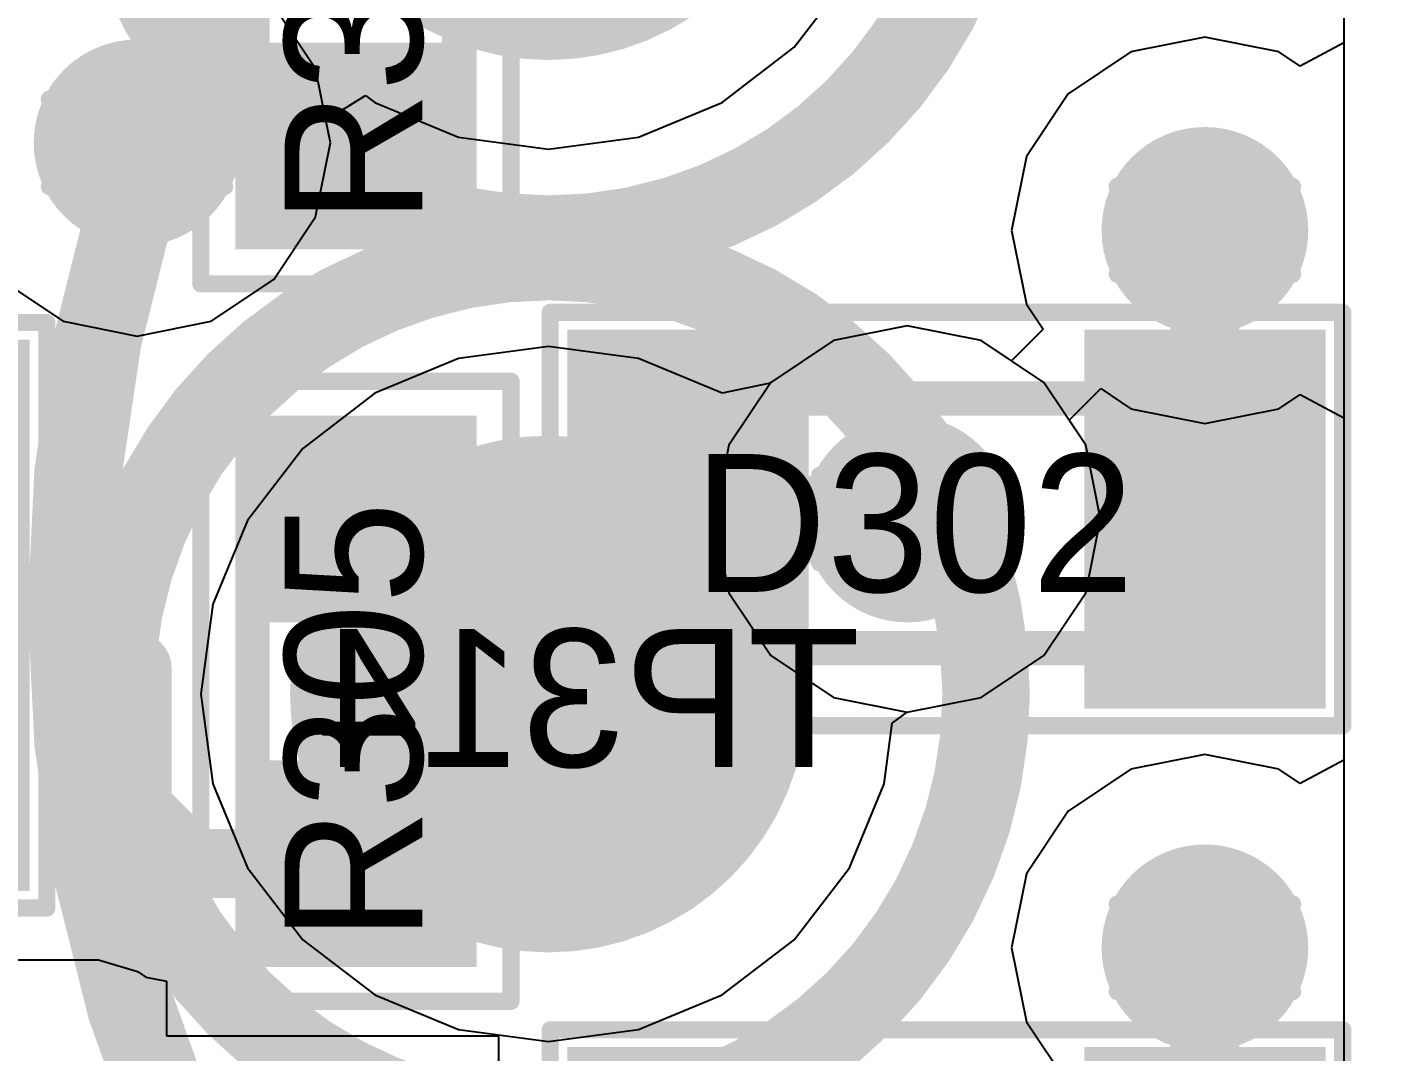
# Model space of a CAD drawing. Header units: millimetres. Extents: x 5 to 399, y 5 to 287.
# Drawn here: x 240.483 to 244.412, y 127.773 to 130.748 of the extents above; entities that cross this region are included whole.
import ezdxf

# ---------------------------------------------------------------- set-up
doc = ezdxf.new("R2010")
doc.units = ezdxf.units.MM
for name, color, linetype in [('BottomLayer', 5, 'Continuous'), ('BottomOverlay', 54, 'Continuous'), ('BottomPaste', 16, 'Continuous'), ('BottomSolder', 6, 'Continuous'), ('DrillDrawing', 1, 'Continuous'), ('DrillGuide', 244, 'Continuous'), ('Mechanical13', 56, 'Continuous'), ('Mechanical7', 56, 'Continuous'), ('MidLayer1', 16, 'Continuous'), ('MidLayer2', 76, 'Continuous'), ('MultiLayer', 9, 'Continuous'), ('TopLayer', 1, 'Continuous'), ('TopOverlay', 2, 'Continuous'), ('TopPaste', 8, 'Continuous'), ('TopSolder', 216, 'Continuous'), ('ViaHoleLayer', 16, 'Continuous')]:
    doc.layers.add(name, color=color, linetype=linetype)

# ---------------------------------------------------------------- blocks, each defined once
blk = doc.blocks.new('0805_C_90')
at = {"layer": 'Mechanical13', "const_width": 0.1}
for points in [[(-1.075, 0.7), (-1.075, -0.7)], [(1.075, 0.7), (-1.075, 0.7)], [(1.075, 0.7), (1.075, -0.7)], [(1.075, -0.7), (-1.075, -0.7)]]:
    blk.add_lwpolyline(points, dxfattribs=at)
at = {"layer": 'Mechanical13', "const_width": 0.05}
for points in [[(-1.1, 0.7, 1), (-1.05, 0.7, 1)], [(-1.1, 0.7, 1), (-1.05, 0.7, 1)], [(1.05, 0.7, 1), (1.1, 0.7, 1)], [(1.05, 0.7, 1), (1.1, 0.7, 1)], [(-1.1, -0.7, 1), (-1.05, -0.7, 1)], [(-1.1, -0.7, 1), (-1.05, -0.7, 1)], [(1.05, -0.7, 1), (1.1, -0.7, 1)], [(1.05, -0.7, 1), (1.1, -0.7, 1)]]:
    blk.add_lwpolyline(points, format="xyb", close=True, dxfattribs=at)
at = {"layer": 'TopLayer'}
for points in [[(-0.55, -0.75), (-0.55, 0.75), (-1.35, -0.75), (-1.35, 0.75)], [(0.55, 0.75), (0.55, -0.75), (1.35, 0.75), (1.35, -0.75)]]:
    blk.add_solid(points, dxfattribs=at)
at = {"layer": 'TopOverlay', "const_width": 0.05}
for points in [[(-1.45, 0.85), (-1.45, -0.85)], [(1.45, 0.85), (-1.45, 0.85)], [(1.45, 0.85), (1.45, -0.85)], [(1.45, -0.85), (-1.45, -0.85)]]:
    blk.add_lwpolyline(points, dxfattribs=at)
at = {"layer": 'TopOverlay', "const_width": 0.025}
for points in [[(-1.4625, 0.85, 1), (-1.4375, 0.85, 1)], [(-1.4625, 0.85, 1), (-1.4375, 0.85, 1)], [(1.4375, 0.85, 1), (1.4625, 0.85, 1)], [(1.4375, 0.85, 1), (1.4625, 0.85, 1)], [(-1.4625, -0.85, 1), (-1.4375, -0.85, 1)], [(-1.4625, -0.85, 1), (-1.4375, -0.85, 1)], [(1.4375, -0.85, 1), (1.4625, -0.85, 1)], [(1.4375, -0.85, 1), (1.4625, -0.85, 1)]]:
    blk.add_lwpolyline(points, format="xyb", close=True, dxfattribs=at)
at = {"layer": 'TopPaste'}
for points in [[(-0.55, -0.75), (-0.55, 0.75), (-1.35, -0.75), (-1.35, 0.75)], [(0.55, 0.75), (0.55, -0.75), (1.35, 0.75), (1.35, -0.75)]]:
    blk.add_solid(points, dxfattribs=at)
at = {"layer": 'TopSolder'}
for points in [[(-0.5, -0.8), (-0.5, 0.8), (-1.4, -0.8), (-1.4, 0.8)], [(0.5, 0.8), (0.5, -0.8), (1.4, 0.8), (1.4, -0.8)]]:
    blk.add_solid(points, dxfattribs=at)
blk = doc.blocks.new('TP1_5MM_B_150')
at = {"layer": 'BottomLayer', "const_width": 0.75}
blk.add_lwpolyline([(-0.375, 0, 1), (0.375, 0, 1)], format="xyb", close=True, dxfattribs=at)
at = {"layer": 'BottomOverlay'}
for points, const_width in [([(1.27, 0, 1), (-1.27, 0, 1)], 0.254), ([(-1.3335, 0, 1), (-1.2065, 0, 1)], 0.127), ([(1.2065, 0, 1), (1.3335, 0, 1)], 0.127)]:
    blk.add_lwpolyline(points, format="xyb", close=True, dxfattribs=dict(at, const_width=const_width))
at = {"layer": 'BottomPaste', "const_width": 0.75}
blk.add_lwpolyline([(-0.375, 0, 1), (0.375, 0, 1)], format="xyb", close=True, dxfattribs=at)
at = {"layer": 'BottomSolder', "const_width": 0.75}
blk.add_lwpolyline([(-0.375, 0, 1), (0.375, 0, 1)], format="xyb", close=True, dxfattribs=at)
blk = doc.blocks.new('TP1_5MM_B_151')
at = {"layer": 'BottomLayer', "const_width": 0.75}
blk.add_lwpolyline([(-0.375, 0, 1), (0.375, 0, 1)], format="xyb", close=True, dxfattribs=at)
at = {"layer": 'BottomOverlay'}
for points, const_width in [([(1.27, 0, 1), (-1.27, 0, 1)], 0.254), ([(-1.3335, 0, 1), (-1.2065, 0, 1)], 0.127), ([(1.2065, 0, 1), (1.3335, 0, 1)], 0.127)]:
    blk.add_lwpolyline(points, format="xyb", close=True, dxfattribs=dict(at, const_width=const_width))
at = {"layer": 'BottomPaste', "const_width": 0.75}
blk.add_lwpolyline([(-0.375, 0, 1), (0.375, 0, 1)], format="xyb", close=True, dxfattribs=at)
at = {"layer": 'BottomSolder', "const_width": 0.75}
blk.add_lwpolyline([(-0.375, 0, 1), (0.375, 0, 1)], format="xyb", close=True, dxfattribs=at)
blk = doc.blocks.new('0402_R_194')
at = {"layer": 'Mechanical13', "const_width": 0.1}
for points in [[(0.55, 0.3), (-0.55, 0.3)], [(-0.55, -0.3), (-0.55, 0.3)], [(0.55, -0.3), (0.55, 0.3)], [(0.55, -0.3), (-0.55, -0.3)]]:
    blk.add_lwpolyline(points, dxfattribs=at)
at = {"layer": 'Mechanical13', "const_width": 0.05}
for points in [[(-0.575, 0.3, 1), (-0.525, 0.3, 1)], [(-0.575, 0.3, 1), (-0.525, 0.3, 1)], [(0.525, 0.3, 1), (0.575, 0.3, 1)], [(0.525, 0.3, 1), (0.575, 0.3, 1)], [(-0.575, -0.3, 1), (-0.525, -0.3, 1)], [(-0.575, -0.3, 1), (-0.525, -0.3, 1)], [(0.525, -0.3, 1), (0.575, -0.3, 1)], [(0.525, -0.3, 1), (0.575, -0.3, 1)]]:
    blk.add_lwpolyline(points, format="xyb", close=True, dxfattribs=at)
at = {"layer": 'TopLayer'}
for points in [[(-0.25, -0.3), (-0.25, 0.3), (-0.75, -0.3), (-0.75, 0.3)], [(0.75, -0.3), (0.75, 0.3), (0.25, -0.3), (0.25, 0.3)]]:
    blk.add_solid(points, dxfattribs=at)
at = {"layer": 'TopOverlay', "const_width": 0.05}
for points in [[(0.9, 0.45), (-0.9, 0.45)], [(-0.9, -0.45), (-0.9, 0.45)], [(0.9, -0.45), (0.9, 0.45)], [(0.9, -0.45), (-0.9, -0.45)]]:
    blk.add_lwpolyline(points, dxfattribs=at)
at = {"layer": 'TopOverlay', "const_width": 0.025}
for points in [[(-0.9125, 0.45, 1), (-0.8875, 0.45, 1)], [(-0.9125, 0.45, 1), (-0.8875, 0.45, 1)], [(0.8875, 0.45, 1), (0.9125, 0.45, 1)], [(0.8875, 0.45, 1), (0.9125, 0.45, 1)], [(-0.9125, -0.45, 1), (-0.8875, -0.45, 1)], [(-0.9125, -0.45, 1), (-0.8875, -0.45, 1)], [(0.8875, -0.45, 1), (0.9125, -0.45, 1)], [(0.8875, -0.45, 1), (0.9125, -0.45, 1)]]:
    blk.add_lwpolyline(points, format="xyb", close=True, dxfattribs=at)
at = {"layer": 'TopPaste'}
for points in [[(-0.25, -0.3), (-0.25, 0.3), (-0.75, -0.3), (-0.75, 0.3)], [(0.75, -0.3), (0.75, 0.3), (0.25, -0.3), (0.25, 0.3)]]:
    blk.add_solid(points, dxfattribs=at)
at = {"layer": 'TopSolder'}
for points in [[(-0.2, -0.35), (-0.2, 0.35), (-0.8, -0.35), (-0.8, 0.35)], [(0.8, -0.35), (0.8, 0.35), (0.2, -0.35), (0.2, 0.35)]]:
    blk.add_solid(points, dxfattribs=at)
blk = doc.blocks.new('0402_R_195')
at = {"layer": 'Mechanical13', "const_width": 0.1}
for points in [[(-0.55, -0.3), (-0.55, 0.3)], [(0.55, 0.3), (-0.55, 0.3)], [(0.55, -0.3), (0.55, 0.3)], [(0.55, -0.3), (-0.55, -0.3)]]:
    blk.add_lwpolyline(points, dxfattribs=at)
at = {"layer": 'Mechanical13', "const_width": 0.05}
for points in [[(-0.575, 0.3, 1), (-0.525, 0.3, 1)], [(-0.575, 0.3, 1), (-0.525, 0.3, 1)], [(0.525, 0.3, 1), (0.575, 0.3, 1)], [(0.525, 0.3, 1), (0.575, 0.3, 1)], [(-0.575, -0.3, 1), (-0.525, -0.3, 1)], [(-0.575, -0.3, 1), (-0.525, -0.3, 1)], [(0.525, -0.3, 1), (0.575, -0.3, 1)], [(0.525, -0.3, 1), (0.575, -0.3, 1)]]:
    blk.add_lwpolyline(points, format="xyb", close=True, dxfattribs=at)
at = {"layer": 'TopLayer'}
for points in [[(-0.25, -0.3), (-0.25, 0.3), (-0.75, -0.3), (-0.75, 0.3)], [(0.75, -0.3), (0.75, 0.3), (0.25, -0.3), (0.25, 0.3)]]:
    blk.add_solid(points, dxfattribs=at)
at = {"layer": 'TopOverlay', "const_width": 0.05}
for points in [[(-0.9, -0.45), (-0.9, 0.45)], [(0.9, 0.45), (-0.9, 0.45)], [(0.9, -0.45), (0.9, 0.45)], [(0.9, -0.45), (-0.9, -0.45)]]:
    blk.add_lwpolyline(points, dxfattribs=at)
at = {"layer": 'TopOverlay', "const_width": 0.025}
for points in [[(-0.9125, 0.45, 1), (-0.8875, 0.45, 1)], [(-0.9125, 0.45, 1), (-0.8875, 0.45, 1)], [(0.8875, 0.45, 1), (0.9125, 0.45, 1)], [(0.8875, 0.45, 1), (0.9125, 0.45, 1)], [(-0.9125, -0.45, 1), (-0.8875, -0.45, 1)], [(-0.9125, -0.45, 1), (-0.8875, -0.45, 1)], [(0.8875, -0.45, 1), (0.9125, -0.45, 1)], [(0.8875, -0.45, 1), (0.9125, -0.45, 1)]]:
    blk.add_lwpolyline(points, format="xyb", close=True, dxfattribs=at)
at = {"layer": 'TopPaste'}
for points in [[(-0.25, -0.3), (-0.25, 0.3), (-0.75, -0.3), (-0.75, 0.3)], [(0.75, -0.3), (0.75, 0.3), (0.25, -0.3), (0.25, 0.3)]]:
    blk.add_solid(points, dxfattribs=at)
at = {"layer": 'TopSolder'}
for points in [[(-0.2, -0.35), (-0.2, 0.35), (-0.8, -0.35), (-0.8, 0.35)], [(0.8, -0.35), (0.8, 0.35), (0.2, -0.35), (0.2, 0.35)]]:
    blk.add_solid(points, dxfattribs=at)
blk = doc.blocks.new('0603_LED_281')
at = {"layer": 'Mechanical13', "const_width": 0.1}
for points in [[(-0.8125, 0.35), (0.8375, 0.35)], [(-0.8125, -0.375), (-0.8125, 0.35)], [(0.8375, -0.375), (0.8375, 0.35)], [(-0.8125, -0.375), (0.8375, -0.375)]]:
    blk.add_lwpolyline(points, dxfattribs=at)
at = {"layer": 'Mechanical13', "const_width": 0.05}
for points in [[(-0.8375, 0.35, 1), (-0.7875, 0.35, 1)], [(-0.8375, 0.35, 1), (-0.7875, 0.35, 1)], [(0.8125, 0.35, 1), (0.8625, 0.35, 1)], [(0.8125, 0.35, 1), (0.8625, 0.35, 1)], [(-0.8375, -0.375, 1), (-0.7875, -0.375, 1)], [(-0.8375, -0.375, 1), (-0.7875, -0.375, 1)], [(0.8125, -0.375, 1), (0.8625, -0.375, 1)], [(0.8125, -0.375, 1), (0.8625, -0.375, 1)]]:
    blk.add_lwpolyline(points, format="xyb", close=True, dxfattribs=at)
at = {"layer": 'TopLayer'}
for points in [[(-0.45, -0.5), (-0.45, 0.5), (-1.05, -0.5), (-1.05, 0.5)], [(1.05, -0.5), (1.05, 0.5), (0.45, -0.5), (0.45, 0.5)]]:
    blk.add_solid(points, dxfattribs=at)
at = {"layer": 'TopOverlay', "const_width": 0.05}
for points in [[(-1.15, -0.6), (-1.15, 0.6)], [(-1.15, 0.6), (1.15, 0.6)], [(1.15, -0.6), (1.15, 0.6)], [(-1.15, -0.6), (1.15, -0.6)]]:
    blk.add_lwpolyline(points, dxfattribs=at)
at = {"layer": 'TopOverlay', "const_width": 0.025}
for points in [[(-1.1625, 0.6, 1), (-1.1375, 0.6, 1)], [(-1.1625, 0.6, 1), (-1.1375, 0.6, 1)], [(1.1375, 0.6, 1), (1.1625, 0.6, 1)], [(1.1375, 0.6, 1), (1.1625, 0.6, 1)], [(-1.1625, -0.6, 1), (-1.1375, -0.6, 1)], [(-1.1625, -0.6, 1), (-1.1375, -0.6, 1)], [(1.1375, -0.6, 1), (1.1625, -0.6, 1)], [(1.1375, -0.6, 1), (1.1625, -0.6, 1)]]:
    blk.add_lwpolyline(points, format="xyb", close=True, dxfattribs=at)
at = {"layer": 'TopPaste'}
for points in [[(-0.45, -0.5), (-0.45, 0.5), (-1.05, -0.5), (-1.05, 0.5)], [(1.05, -0.5), (1.05, 0.5), (0.45, -0.5), (0.45, 0.5)]]:
    blk.add_solid(points, dxfattribs=at)
at = {"layer": 'TopSolder'}
for points in [[(-0.4, -0.55), (-0.4, 0.55), (-1.1, -0.55), (-1.1, 0.55)], [(1.1, -0.55), (1.1, 0.55), (0.4, -0.55), (0.4, 0.55)]]:
    blk.add_solid(points, dxfattribs=at)
blk = doc.blocks.new('0603_LED_282')
at = {"layer": 'Mechanical13', "const_width": 0.1}
for points in [[(-0.8125, -0.375), (-0.8125, 0.35)], [(-0.8125, 0.35), (0.8375, 0.35)], [(0.8375, -0.375), (0.8375, 0.35)], [(-0.8125, -0.375), (0.8375, -0.375)]]:
    blk.add_lwpolyline(points, dxfattribs=at)
at = {"layer": 'Mechanical13', "const_width": 0.05}
for points in [[(-0.8375, 0.35, 1), (-0.7875, 0.35, 1)], [(-0.8375, 0.35, 1), (-0.7875, 0.35, 1)], [(0.8125, 0.35, 1), (0.8625, 0.35, 1)], [(0.8125, 0.35, 1), (0.8625, 0.35, 1)], [(-0.8375, -0.375, 1), (-0.7875, -0.375, 1)], [(-0.8375, -0.375, 1), (-0.7875, -0.375, 1)], [(0.8125, -0.375, 1), (0.8625, -0.375, 1)], [(0.8125, -0.375, 1), (0.8625, -0.375, 1)]]:
    blk.add_lwpolyline(points, format="xyb", close=True, dxfattribs=at)
at = {"layer": 'TopLayer'}
for points in [[(-0.45, -0.5), (-0.45, 0.5), (-1.05, -0.5), (-1.05, 0.5)], [(1.05, -0.5), (1.05, 0.5), (0.45, -0.5), (0.45, 0.5)]]:
    blk.add_solid(points, dxfattribs=at)
at = {"layer": 'TopOverlay', "const_width": 0.05}
for points in [[(-1.15, 0.6), (1.15, 0.6)], [(-1.15, -0.6), (-1.15, 0.6)], [(1.15, -0.6), (1.15, 0.6)], [(-1.15, -0.6), (1.15, -0.6)]]:
    blk.add_lwpolyline(points, dxfattribs=at)
at = {"layer": 'TopOverlay', "const_width": 0.025}
for points in [[(-1.1625, 0.6, 1), (-1.1375, 0.6, 1)], [(-1.1625, 0.6, 1), (-1.1375, 0.6, 1)], [(1.1375, 0.6, 1), (1.1625, 0.6, 1)], [(1.1375, 0.6, 1), (1.1625, 0.6, 1)], [(-1.1625, -0.6, 1), (-1.1375, -0.6, 1)], [(-1.1625, -0.6, 1), (-1.1375, -0.6, 1)], [(1.1375, -0.6, 1), (1.1625, -0.6, 1)], [(1.1375, -0.6, 1), (1.1625, -0.6, 1)]]:
    blk.add_lwpolyline(points, format="xyb", close=True, dxfattribs=at)
at = {"layer": 'TopPaste'}
for points in [[(-0.45, -0.5), (-0.45, 0.5), (-1.05, -0.5), (-1.05, 0.5)], [(1.05, -0.5), (1.05, 0.5), (0.45, -0.5), (0.45, 0.5)]]:
    blk.add_solid(points, dxfattribs=at)
at = {"layer": 'TopSolder'}
for points in [[(-0.4, -0.55), (-0.4, 0.55), (-1.1, -0.55), (-1.1, 0.55)], [(1.1, -0.55), (1.1, 0.55), (0.4, -0.55), (0.4, 0.55)]]:
    blk.add_solid(points, dxfattribs=at)

msp = doc.modelspace()

# ---------------------------------------------------------------- linework, layer by layer
at = {"layer": 'BottomLayer'}
for p, q in [((244.3046, 134.6764), (244.3046, 122.9466)), ((242.7094, 130.6892), (242.8577, 130.8825)), ((242.5005, 130.5289), (242.7094, 130.6892)), ((241.3501, 130.4776), (241.4653, 130.5493)), ((241.4653, 130.5493), (241.4919, 130.5289)), ((241.4919, 130.5289), (241.7351, 130.4281)), ((242.2572, 130.4281), (242.5005, 130.5289)), ((241.3632, 130.4118), (241.3501, 130.4776)), ((241.3205, 130.1972), (241.3632, 130.4118)), ((241.7351, 130.4281), (241.9962, 130.3938)), ((241.9962, 130.3938), (242.2572, 130.4281)), ((241.1989, 130.0153), (241.3205, 130.1972)), ((240.4059, 130.0153), (240.5878, 129.8937)), ((241.017, 129.8937), (241.1989, 130.0153)), ((240.5878, 129.8937), (240.8024, 129.851)), ((240.8024, 129.851), (241.017, 129.8937)), ((243.0376, 129.8804), (242.823, 129.8377)), ((243.2522, 129.8377), (243.0376, 129.8804)), ((241.9962, 129.8202), (241.7351, 129.7859)), ((242.2572, 129.7859), (241.9962, 129.8202)), ((242.823, 129.8377), (242.6411, 129.7161)), ((243.4341, 129.7161), (243.2522, 129.8377)), ((241.7351, 129.7859), (241.4919, 129.6851)), ((242.5005, 129.6851), (242.2572, 129.7859)), ((242.6397, 129.7141), (242.5005, 129.6851)), ((242.6411, 129.7161), (242.6397, 129.7141)), ((243.5557, 129.5342), (243.4341, 129.7161)), ((241.4919, 129.6851), (241.283, 129.5248)), ((243.5984, 129.3196), (243.5557, 129.5342)), ((241.283, 129.5248), (241.1227, 129.3159)), ((241.1227, 129.3159), (241.0219, 129.0726)), ((243.5557, 129.105), (243.5984, 129.3196)), ((243.4341, 128.9231), (243.5557, 129.105)), ((241.0219, 129.0726), (240.9876, 128.8116)), ((243.2522, 128.8015), (243.4341, 128.9231)), ((240.9876, 128.8116), (241.0219, 128.5505)), ((243.0376, 128.7588), (243.2522, 128.8015)), ((242.9937, 128.7274), (243.0376, 128.7588)), ((242.9705, 128.5505), (242.9937, 128.7274)), ((241.0219, 128.5505), (241.1227, 128.3073)), ((242.8697, 128.3073), (242.9705, 128.5505)), ((241.1227, 128.3073), (241.283, 128.0984)), ((242.7094, 128.0984), (242.8697, 128.3073)), ((241.283, 128.0984), (241.4919, 127.9381)), ((242.5005, 127.9381), (242.7094, 128.0984)), ((241.4919, 127.9381), (241.7351, 127.8373)), ((242.2572, 127.8373), (242.5005, 127.9381)), ((241.7351, 127.8373), (241.9962, 127.803)), ((241.9962, 127.803), (242.2572, 127.8373))]:
    msp.add_line(p, q, dxfattribs=at)
for points, const_width in [([(240.6524, 130.4118, 1), (240.9524, 130.4118, 1)], 0.3), ([(243.7512, 130.1578, 1), (244.0512, 130.1578, 1)], 0.3), ([(242.8876, 129.3196, 1), (243.1876, 129.3196, 1)], 0.3), ([(242.6449, 129.3196, 1), (242.7699, 129.3196, 1)], 0.125), ([(242.6449, 129.3196, 1), (242.7699, 129.3196, 1)], 0.125), ([(242.9751, 129.3196, 1), (243.1001, 129.3196, 1)], 0.125), ([(241.9337, 128.8116, 1), (242.0587, 128.8116, 1)], 0.125), ([(242.1369, 128.8116, 1), (242.2619, 128.8116, 1)], 0.125), ([(242.1369, 128.8116, 1), (242.2619, 128.8116, 1)], 0.125), ([(243.7512, 128.075, 1), (244.0512, 128.075, 1)], 0.3)]:
    msp.add_lwpolyline(points, format="xyb", close=True, dxfattribs=dict(at, const_width=const_width))
at = {"layer": 'BottomLayer', "const_width": 0.25}
for points in [[(242.1994, 128.8116), (242.7074, 129.3196)], [(242.7074, 129.3196), (243.0376, 129.3196)], [(241.9962, 128.8116), (242.1994, 128.8116)]]:
    msp.add_lwpolyline(points, dxfattribs=at)
at = {"layer": 'DrillDrawing', "const_width": 0.0508}
for points in [[(240.6754, 130.5388), (240.8024, 130.6658)], [(240.8024, 130.6658), (240.9294, 130.5388)], [(240.5484, 130.5388), (240.6754, 130.4118)], [(240.5484, 130.5388), (240.6754, 130.5388)], [(240.7262, 130.488), (240.8024, 130.5642)], [(240.8024, 130.5642), (240.8786, 130.488)], [(240.9294, 130.5388), (241.0564, 130.5388)], [(240.9294, 130.4118), (241.0564, 130.5388)], [(240.65, 130.488), (240.7262, 130.4118)], [(240.65, 130.488), (240.7262, 130.488)], [(240.8786, 130.488), (240.9548, 130.488)], [(240.8786, 130.4118), (240.9548, 130.488)], [(240.5484, 130.2848), (240.6754, 130.4118)], [(240.65, 130.3356), (240.7262, 130.4118)], [(240.8786, 130.4118), (240.9548, 130.3356)], [(240.9294, 130.4118), (241.0564, 130.2848)], [(243.7742, 130.2848), (243.9012, 130.4118)], [(243.9012, 130.4118), (244.0282, 130.2848)], [(240.65, 130.3356), (240.7262, 130.3356)], [(240.7262, 130.3356), (240.8024, 130.2594)], [(240.8024, 130.2594), (240.8786, 130.3356)], [(240.8786, 130.3356), (240.9548, 130.3356)], [(243.825, 130.234), (243.9012, 130.3102)], [(243.9012, 130.3102), (243.9774, 130.234)], [(240.5484, 130.2848), (240.6754, 130.2848)], [(240.6754, 130.2848), (240.8024, 130.1578)], [(240.8024, 130.1578), (240.9294, 130.2848)], [(240.9294, 130.2848), (241.0564, 130.2848)], [(243.6472, 130.2848), (243.7742, 130.1578)], [(243.6472, 130.2848), (243.7742, 130.2848)], [(244.0282, 130.2848), (244.1552, 130.2848)], [(244.0282, 130.1578), (244.1552, 130.2848)], [(243.7488, 130.234), (243.825, 130.1578)], [(243.7488, 130.234), (243.825, 130.234)], [(243.9774, 130.234), (244.0536, 130.234)], [(243.9774, 130.1578), (244.0536, 130.234)], [(243.6472, 130.0308), (243.7742, 130.1578)], [(243.7488, 130.0816), (243.825, 130.1578)], [(243.9774, 130.1578), (244.0536, 130.0816)], [(244.0282, 130.1578), (244.1552, 130.0308)], [(243.7488, 130.0816), (243.825, 130.0816)], [(243.825, 130.0816), (243.9012, 130.0054)], [(243.9012, 130.0054), (243.9774, 130.0816)], [(243.9774, 130.0816), (244.0536, 130.0816)], [(243.6472, 130.0308), (243.7742, 130.0308)], [(243.7742, 130.0308), (243.9012, 129.9038)], [(243.9012, 129.9038), (244.0282, 130.0308)], [(244.0282, 130.0308), (244.1552, 130.0308)], [(242.9106, 129.4466), (243.0376, 129.5736)], [(243.0376, 129.5736), (243.1646, 129.4466)], [(242.9614, 129.3958), (243.0376, 129.472)], [(243.0376, 129.472), (243.1138, 129.3958)], [(242.7836, 129.4466), (242.9106, 129.3196)], [(242.7836, 129.4466), (242.9106, 129.4466)], [(243.1646, 129.4466), (243.2916, 129.4466)], [(243.1646, 129.3196), (243.2916, 129.4466)], [(242.8852, 129.3958), (242.9614, 129.3196)], [(242.8852, 129.3958), (242.9614, 129.3958)], [(243.1138, 129.3958), (243.19, 129.3958)], [(243.1138, 129.3196), (243.19, 129.3958)], [(242.7836, 129.1926), (242.9106, 129.3196)], [(242.8852, 129.2434), (242.9614, 129.3196)], [(243.1138, 129.3196), (243.19, 129.2434)], [(243.1646, 129.3196), (243.2916, 129.1926)], [(242.8852, 129.2434), (242.9614, 129.2434)], [(242.9614, 129.2434), (243.0376, 129.1672)], [(243.0376, 129.1672), (243.1138, 129.2434)], [(243.1138, 129.2434), (243.19, 129.2434)], [(242.7836, 129.1926), (242.9106, 129.1926)], [(242.9106, 129.1926), (243.0376, 129.0656)], [(243.0376, 129.0656), (243.1646, 129.1926)], [(243.1646, 129.1926), (243.2916, 129.1926)], [(243.7742, 128.202), (243.9012, 128.329)], [(243.9012, 128.329), (244.0282, 128.202)], [(243.825, 128.1512), (243.9012, 128.2274)], [(243.9012, 128.2274), (243.9774, 128.1512)], [(243.6472, 128.202), (243.7742, 128.075)], [(243.6472, 128.202), (243.7742, 128.202)], [(244.0282, 128.202), (244.1552, 128.202)], [(244.0282, 128.075), (244.1552, 128.202)], [(243.7488, 128.1512), (243.825, 128.075)], [(243.7488, 128.1512), (243.825, 128.1512)], [(243.9774, 128.1512), (244.0536, 128.1512)], [(243.9774, 128.075), (244.0536, 128.1512)], [(243.6472, 127.948), (243.7742, 128.075)], [(243.7488, 127.9988), (243.825, 128.075)], [(243.9774, 128.075), (244.0536, 127.9988)], [(244.0282, 128.075), (244.1552, 127.948)], [(243.7488, 127.9988), (243.825, 127.9988)], [(243.825, 127.9988), (243.9012, 127.9226)], [(243.9012, 127.9226), (243.9774, 127.9988)], [(243.9774, 127.9988), (244.0536, 127.9988)], [(243.6472, 127.948), (243.7742, 127.948)], [(243.7742, 127.948), (243.9012, 127.821)], [(243.9012, 127.821), (244.0282, 127.948)], [(244.0282, 127.948), (244.1552, 127.948)]]:
    msp.add_lwpolyline(points, dxfattribs=at)
at = {"layer": 'DrillDrawing', "const_width": 0.0254}
for points in [[(240.7897, 130.6658, 1), (240.8151, 130.6658, 1)], [(240.7897, 130.6658, 1), (240.8151, 130.6658, 1)], [(240.5357, 130.5388, 1), (240.5611, 130.5388, 1)], [(240.5357, 130.5388, 1), (240.5611, 130.5388, 1)], [(240.6627, 130.5388, 1), (240.6881, 130.5388, 1)], [(240.6627, 130.5388, 1), (240.6881, 130.5388, 1)], [(240.7897, 130.5642, 1), (240.8151, 130.5642, 1)], [(240.7897, 130.5642, 1), (240.8151, 130.5642, 1)], [(240.9167, 130.5388, 1), (240.9421, 130.5388, 1)], [(240.9167, 130.5388, 1), (240.9421, 130.5388, 1)], [(241.0437, 130.5388, 1), (241.0691, 130.5388, 1)], [(241.0437, 130.5388, 1), (241.0691, 130.5388, 1)], [(240.6373, 130.488, 1), (240.6627, 130.488, 1)], [(240.6373, 130.488, 1), (240.6627, 130.488, 1)], [(240.7135, 130.488, 1), (240.7389, 130.488, 1)], [(240.7135, 130.488, 1), (240.7389, 130.488, 1)], [(240.8659, 130.488, 1), (240.8913, 130.488, 1)], [(240.8659, 130.488, 1), (240.8913, 130.488, 1)], [(240.9421, 130.488, 1), (240.9675, 130.488, 1)], [(240.9421, 130.488, 1), (240.9675, 130.488, 1)], [(240.6627, 130.4118, 1), (240.6881, 130.4118, 1)], [(240.6627, 130.4118, 1), (240.6881, 130.4118, 1)], [(240.7135, 130.4118, 1), (240.7389, 130.4118, 1)], [(240.7135, 130.4118, 1), (240.7389, 130.4118, 1)], [(240.8659, 130.4118, 1), (240.8913, 130.4118, 1)], [(240.8659, 130.4118, 1), (240.8913, 130.4118, 1)], [(240.9167, 130.4118, 1), (240.9421, 130.4118, 1)], [(240.9167, 130.4118, 1), (240.9421, 130.4118, 1)], [(243.8885, 130.4118, 1), (243.9139, 130.4118, 1)], [(243.8885, 130.4118, 1), (243.9139, 130.4118, 1)], [(240.6373, 130.3356, 1), (240.6627, 130.3356, 1)], [(240.6373, 130.3356, 1), (240.6627, 130.3356, 1)], [(240.7135, 130.3356, 1), (240.7389, 130.3356, 1)], [(240.7135, 130.3356, 1), (240.7389, 130.3356, 1)], [(240.8659, 130.3356, 1), (240.8913, 130.3356, 1)], [(240.8659, 130.3356, 1), (240.8913, 130.3356, 1)], [(240.9421, 130.3356, 1), (240.9675, 130.3356, 1)], [(240.9421, 130.3356, 1), (240.9675, 130.3356, 1)], [(243.8885, 130.3102, 1), (243.9139, 130.3102, 1)], [(243.8885, 130.3102, 1), (243.9139, 130.3102, 1)], [(240.5357, 130.2848, 1), (240.5611, 130.2848, 1)], [(240.5357, 130.2848, 1), (240.5611, 130.2848, 1)], [(240.6627, 130.2848, 1), (240.6881, 130.2848, 1)], [(240.6627, 130.2848, 1), (240.6881, 130.2848, 1)], [(240.7897, 130.2594, 1), (240.8151, 130.2594, 1)], [(240.7897, 130.2594, 1), (240.8151, 130.2594, 1)], [(240.9167, 130.2848, 1), (240.9421, 130.2848, 1)], [(240.9167, 130.2848, 1), (240.9421, 130.2848, 1)], [(241.0437, 130.2848, 1), (241.0691, 130.2848, 1)], [(241.0437, 130.2848, 1), (241.0691, 130.2848, 1)], [(243.6345, 130.2848, 1), (243.6599, 130.2848, 1)], [(243.6345, 130.2848, 1), (243.6599, 130.2848, 1)], [(243.7615, 130.2848, 1), (243.7869, 130.2848, 1)], [(243.7615, 130.2848, 1), (243.7869, 130.2848, 1)], [(244.0155, 130.2848, 1), (244.0409, 130.2848, 1)], [(244.0155, 130.2848, 1), (244.0409, 130.2848, 1)], [(244.1425, 130.2848, 1), (244.1679, 130.2848, 1)], [(244.1425, 130.2848, 1), (244.1679, 130.2848, 1)], [(243.7361, 130.234, 1), (243.7615, 130.234, 1)], [(243.7361, 130.234, 1), (243.7615, 130.234, 1)], [(243.8123, 130.234, 1), (243.8377, 130.234, 1)], [(243.8123, 130.234, 1), (243.8377, 130.234, 1)], [(243.9647, 130.234, 1), (243.9901, 130.234, 1)], [(243.9647, 130.234, 1), (243.9901, 130.234, 1)], [(244.0409, 130.234, 1), (244.0663, 130.234, 1)], [(244.0409, 130.234, 1), (244.0663, 130.234, 1)], [(240.7897, 130.1578, 1), (240.8151, 130.1578, 1)], [(240.7897, 130.1578, 1), (240.8151, 130.1578, 1)], [(243.7615, 130.1578, 1), (243.7869, 130.1578, 1)], [(243.7615, 130.1578, 1), (243.7869, 130.1578, 1)], [(243.8123, 130.1578, 1), (243.8377, 130.1578, 1)], [(243.8123, 130.1578, 1), (243.8377, 130.1578, 1)], [(243.9647, 130.1578, 1), (243.9901, 130.1578, 1)], [(243.9647, 130.1578, 1), (243.9901, 130.1578, 1)], [(244.0155, 130.1578, 1), (244.0409, 130.1578, 1)], [(244.0155, 130.1578, 1), (244.0409, 130.1578, 1)], [(243.7361, 130.0816, 1), (243.7615, 130.0816, 1)], [(243.7361, 130.0816, 1), (243.7615, 130.0816, 1)], [(243.8123, 130.0816, 1), (243.8377, 130.0816, 1)], [(243.8123, 130.0816, 1), (243.8377, 130.0816, 1)], [(243.9647, 130.0816, 1), (243.9901, 130.0816, 1)], [(243.9647, 130.0816, 1), (243.9901, 130.0816, 1)], [(244.0409, 130.0816, 1), (244.0663, 130.0816, 1)], [(244.0409, 130.0816, 1), (244.0663, 130.0816, 1)], [(243.6345, 130.0308, 1), (243.6599, 130.0308, 1)], [(243.6345, 130.0308, 1), (243.6599, 130.0308, 1)], [(243.7615, 130.0308, 1), (243.7869, 130.0308, 1)], [(243.7615, 130.0308, 1), (243.7869, 130.0308, 1)], [(244.0155, 130.0308, 1), (244.0409, 130.0308, 1)], [(244.0155, 130.0308, 1), (244.0409, 130.0308, 1)], [(244.1425, 130.0308, 1), (244.1679, 130.0308, 1)], [(244.1425, 130.0308, 1), (244.1679, 130.0308, 1)], [(243.8885, 130.0054, 1), (243.9139, 130.0054, 1)], [(243.8885, 130.0054, 1), (243.9139, 130.0054, 1)], [(243.8885, 129.9038, 1), (243.9139, 129.9038, 1)], [(243.8885, 129.9038, 1), (243.9139, 129.9038, 1)], [(243.0249, 129.5736, 1), (243.0503, 129.5736, 1)], [(243.0249, 129.5736, 1), (243.0503, 129.5736, 1)], [(243.0249, 129.472, 1), (243.0503, 129.472, 1)], [(243.0249, 129.472, 1), (243.0503, 129.472, 1)], [(242.7709, 129.4466, 1), (242.7963, 129.4466, 1)], [(242.7709, 129.4466, 1), (242.7963, 129.4466, 1)], [(242.8979, 129.4466, 1), (242.9233, 129.4466, 1)], [(242.8979, 129.4466, 1), (242.9233, 129.4466, 1)], [(243.1519, 129.4466, 1), (243.1773, 129.4466, 1)], [(243.1519, 129.4466, 1), (243.1773, 129.4466, 1)], [(243.2789, 129.4466, 1), (243.3043, 129.4466, 1)], [(243.2789, 129.4466, 1), (243.3043, 129.4466, 1)], [(242.8725, 129.3958, 1), (242.8979, 129.3958, 1)], [(242.8725, 129.3958, 1), (242.8979, 129.3958, 1)], [(242.9487, 129.3958, 1), (242.9741, 129.3958, 1)], [(242.9487, 129.3958, 1), (242.9741, 129.3958, 1)], [(243.1011, 129.3958, 1), (243.1265, 129.3958, 1)], [(243.1011, 129.3958, 1), (243.1265, 129.3958, 1)], [(243.1773, 129.3958, 1), (243.2027, 129.3958, 1)], [(243.1773, 129.3958, 1), (243.2027, 129.3958, 1)], [(242.8979, 129.3196, 1), (242.9233, 129.3196, 1)], [(242.8979, 129.3196, 1), (242.9233, 129.3196, 1)], [(242.9487, 129.3196, 1), (242.9741, 129.3196, 1)], [(242.9487, 129.3196, 1), (242.9741, 129.3196, 1)], [(243.1011, 129.3196, 1), (243.1265, 129.3196, 1)], [(243.1011, 129.3196, 1), (243.1265, 129.3196, 1)], [(243.1519, 129.3196, 1), (243.1773, 129.3196, 1)], [(243.1519, 129.3196, 1), (243.1773, 129.3196, 1)], [(242.8725, 129.2434, 1), (242.8979, 129.2434, 1)], [(242.8725, 129.2434, 1), (242.8979, 129.2434, 1)], [(242.9487, 129.2434, 1), (242.9741, 129.2434, 1)], [(242.9487, 129.2434, 1), (242.9741, 129.2434, 1)], [(243.1011, 129.2434, 1), (243.1265, 129.2434, 1)], [(243.1011, 129.2434, 1), (243.1265, 129.2434, 1)], [(243.1773, 129.2434, 1), (243.2027, 129.2434, 1)], [(243.1773, 129.2434, 1), (243.2027, 129.2434, 1)], [(242.7709, 129.1926, 1), (242.7963, 129.1926, 1)], [(242.7709, 129.1926, 1), (242.7963, 129.1926, 1)], [(242.8979, 129.1926, 1), (242.9233, 129.1926, 1)], [(242.8979, 129.1926, 1), (242.9233, 129.1926, 1)], [(243.0249, 129.1672, 1), (243.0503, 129.1672, 1)], [(243.0249, 129.1672, 1), (243.0503, 129.1672, 1)], [(243.1519, 129.1926, 1), (243.1773, 129.1926, 1)], [(243.1519, 129.1926, 1), (243.1773, 129.1926, 1)], [(243.2789, 129.1926, 1), (243.3043, 129.1926, 1)], [(243.2789, 129.1926, 1), (243.3043, 129.1926, 1)], [(243.0249, 129.0656, 1), (243.0503, 129.0656, 1)], [(243.0249, 129.0656, 1), (243.0503, 129.0656, 1)], [(243.8885, 128.329, 1), (243.9139, 128.329, 1)], [(243.8885, 128.329, 1), (243.9139, 128.329, 1)], [(243.8885, 128.2274, 1), (243.9139, 128.2274, 1)], [(243.8885, 128.2274, 1), (243.9139, 128.2274, 1)], [(243.6345, 128.202, 1), (243.6599, 128.202, 1)], [(243.6345, 128.202, 1), (243.6599, 128.202, 1)], [(243.7615, 128.202, 1), (243.7869, 128.202, 1)], [(243.7615, 128.202, 1), (243.7869, 128.202, 1)], [(244.0155, 128.202, 1), (244.0409, 128.202, 1)], [(244.0155, 128.202, 1), (244.0409, 128.202, 1)], [(244.1425, 128.202, 1), (244.1679, 128.202, 1)], [(244.1425, 128.202, 1), (244.1679, 128.202, 1)], [(243.7361, 128.1512, 1), (243.7615, 128.1512, 1)], [(243.7361, 128.1512, 1), (243.7615, 128.1512, 1)], [(243.8123, 128.1512, 1), (243.8377, 128.1512, 1)], [(243.8123, 128.1512, 1), (243.8377, 128.1512, 1)], [(243.9647, 128.1512, 1), (243.9901, 128.1512, 1)], [(243.9647, 128.1512, 1), (243.9901, 128.1512, 1)], [(244.0409, 128.1512, 1), (244.0663, 128.1512, 1)], [(244.0409, 128.1512, 1), (244.0663, 128.1512, 1)], [(243.7615, 128.075, 1), (243.7869, 128.075, 1)], [(243.7615, 128.075, 1), (243.7869, 128.075, 1)], [(243.8123, 128.075, 1), (243.8377, 128.075, 1)], [(243.8123, 128.075, 1), (243.8377, 128.075, 1)], [(243.9647, 128.075, 1), (243.9901, 128.075, 1)], [(243.9647, 128.075, 1), (243.9901, 128.075, 1)], [(244.0155, 128.075, 1), (244.0409, 128.075, 1)], [(244.0155, 128.075, 1), (244.0409, 128.075, 1)], [(243.7361, 127.9988, 1), (243.7615, 127.9988, 1)], [(243.7361, 127.9988, 1), (243.7615, 127.9988, 1)], [(243.8123, 127.9988, 1), (243.8377, 127.9988, 1)], [(243.8123, 127.9988, 1), (243.8377, 127.9988, 1)], [(243.9647, 127.9988, 1), (243.9901, 127.9988, 1)], [(243.9647, 127.9988, 1), (243.9901, 127.9988, 1)], [(244.0409, 127.9988, 1), (244.0663, 127.9988, 1)], [(244.0409, 127.9988, 1), (244.0663, 127.9988, 1)], [(243.6345, 127.948, 1), (243.6599, 127.948, 1)], [(243.6345, 127.948, 1), (243.6599, 127.948, 1)], [(243.7615, 127.948, 1), (243.7869, 127.948, 1)], [(243.7615, 127.948, 1), (243.7869, 127.948, 1)], [(244.0155, 127.948, 1), (244.0409, 127.948, 1)], [(244.0155, 127.948, 1), (244.0409, 127.948, 1)], [(244.1425, 127.948, 1), (244.1679, 127.948, 1)], [(244.1425, 127.948, 1), (244.1679, 127.948, 1)], [(243.8885, 127.9226, 1), (243.9139, 127.9226, 1)], [(243.8885, 127.9226, 1), (243.9139, 127.9226, 1)], [(243.8885, 127.821, 1), (243.9139, 127.821, 1)], [(243.8885, 127.821, 1), (243.9139, 127.821, 1)]]:
    msp.add_lwpolyline(points, format="xyb", close=True, dxfattribs=at)
at = {"layer": 'DrillGuide', "const_width": 0.125}
for points in [[(240.7399, 130.4118, 1), (240.8649, 130.4118, 1)], [(243.8387, 130.1578, 1), (243.9637, 130.1578, 1)], [(242.9751, 129.3196, 1), (243.1001, 129.3196, 1)], [(243.8387, 128.075, 1), (243.9637, 128.075, 1)]]:
    msp.add_lwpolyline(points, format="xyb", close=True, dxfattribs=at)
at = {"layer": 'Mechanical7'}
for points, const_width in [([(248.5874, 129.0626, 1), (240.6118, 129.0626, 1)], 0.254), ([(240.5483, 129.0626, 1), (240.6753, 129.0626, 1)], 0.127)]:
    msp.add_lwpolyline(points, format="xyb", close=True, dxfattribs=dict(at, const_width=const_width))
at = {"layer": 'MidLayer1'}
for p, q in [((244.3046, 134.6764), (244.3046, 122.9466)), ((241.3205, 130.6264), (241.1989, 130.8083)), ((241.3632, 130.4118), (241.3205, 130.6264)), ((241.3205, 130.1972), (241.3632, 130.4118)), ((241.1989, 130.0153), (241.3205, 130.1972)), ((240.4059, 130.0153), (240.5878, 129.8937)), ((241.017, 129.8937), (241.1989, 130.0153)), ((240.5878, 129.8937), (240.8024, 129.851)), ((240.8024, 129.851), (241.017, 129.8937)), ((243.0376, 129.8804), (242.823, 129.8377)), ((243.2522, 129.8377), (243.0376, 129.8804)), ((242.823, 129.8377), (242.6411, 129.7161)), ((243.4341, 129.7161), (243.2522, 129.8377)), ((242.6411, 129.7161), (242.5195, 129.5342)), ((243.5557, 129.5342), (243.4341, 129.7161)), ((242.5195, 129.5342), (242.4768, 129.3196)), ((243.5984, 129.3196), (243.5557, 129.5342)), ((242.4768, 129.3196), (242.5195, 129.105)), ((243.5557, 129.105), (243.5984, 129.3196)), ((242.5195, 129.105), (242.6411, 128.9231)), ((243.4341, 128.9231), (243.5557, 129.105)), ((242.6411, 128.9231), (242.823, 128.8015)), ((243.2522, 128.8015), (243.4341, 128.9231)), ((242.823, 128.8015), (243.0376, 128.7588)), ((243.0376, 128.7588), (243.2522, 128.8015))]:
    msp.add_line(p, q, dxfattribs=at)
at = {"layer": 'MidLayer1', "const_width": 0.3}
for points in [[(240.6524, 130.4118, 1), (240.9524, 130.4118, 1)], [(243.7512, 130.1578, 1), (244.0512, 130.1578, 1)], [(242.8876, 129.3196, 1), (243.1876, 129.3196, 1)], [(243.7512, 128.075, 1), (244.0512, 128.075, 1)]]:
    msp.add_lwpolyline(points, format="xyb", close=True, dxfattribs=at)
at = {"layer": 'MidLayer2'}
for p, q in [((244.3046, 131.6959), (244.3046, 130.7025)), ((243.9012, 130.7186), (243.6866, 130.6759)), ((244.1158, 130.6759), (243.9012, 130.7186)), ((243.6866, 130.6759), (243.5047, 130.5543)), ((244.1776, 130.6346), (244.1158, 130.6759)), ((244.3046, 130.7025), (244.1776, 130.6346)), ((243.5047, 130.5543), (243.3831, 130.3724)), ((243.3831, 130.3724), (243.3404, 130.1578)), ((243.3404, 130.1578), (243.3831, 129.9432)), ((243.3831, 129.9432), (243.4317, 129.8705)), ((243.0376, 129.8804), (242.823, 129.8377)), ((243.2522, 129.8377), (243.0376, 129.8804)), ((243.4317, 129.8705), (243.3401, 129.7789)), ((242.823, 129.8377), (242.6411, 129.7161)), ((243.3401, 129.7789), (243.2522, 129.8377)), ((242.6411, 129.7161), (242.5195, 129.5342)), ((243.5071, 129.6069), (243.5987, 129.6985)), ((243.5987, 129.6985), (243.6866, 129.6397)), ((244.1158, 129.6397), (244.1776, 129.681)), ((244.1776, 129.681), (244.3046, 129.6131)), ((243.6866, 129.6397), (243.9012, 129.597)), ((243.9012, 129.597), (244.1158, 129.6397)), ((244.3046, 129.6131), (244.3046, 128.6197)), ((243.5557, 129.5342), (243.5071, 129.6069)), ((242.5195, 129.5342), (242.4768, 129.3196)), ((243.5984, 129.3196), (243.5557, 129.5342)), ((242.4768, 129.3196), (242.5195, 129.105)), ((243.5557, 129.105), (243.5984, 129.3196)), ((242.5195, 129.105), (242.6411, 128.9231)), ((243.4341, 128.9231), (243.5557, 129.105)), ((242.6411, 128.9231), (242.823, 128.8015)), ((243.2522, 128.8015), (243.4341, 128.9231)), ((242.823, 128.8015), (243.0376, 128.7588)), ((243.0376, 128.7588), (243.2522, 128.8015)), ((243.9012, 128.6358), (243.6866, 128.5931)), ((244.1158, 128.5931), (243.9012, 128.6358)), ((243.6866, 128.5931), (243.5047, 128.4715)), ((244.1776, 128.5518), (244.1158, 128.5931)), ((244.3046, 128.6197), (244.1776, 128.5518)), ((243.5047, 128.4715), (243.3831, 128.2896)), ((243.3831, 128.2896), (243.3404, 128.075)), ((243.3404, 128.075), (243.3831, 127.8604)), ((243.3831, 127.8604), (243.5047, 127.6785))]:
    msp.add_line(p, q, dxfattribs=at)
at = {"layer": 'MidLayer2', "const_width": 0.3}
for points in [[(240.6524, 130.4118, 1), (240.9524, 130.4118, 1)], [(243.7512, 130.1578, 1), (244.0512, 130.1578, 1)], [(242.8876, 129.3196, 1), (243.1876, 129.3196, 1)], [(243.7512, 128.075, 1), (244.0512, 128.075, 1)]]:
    msp.add_lwpolyline(points, format="xyb", close=True, dxfattribs=at)
at = {"layer": 'MultiLayer', "const_width": 0.3}
for points in [[(240.6524, 130.4118, 1), (240.9524, 130.4118, 1)], [(243.7512, 130.1578, 1), (244.0512, 130.1578, 1)], [(242.8876, 129.3196, 1), (243.1876, 129.3196, 1)], [(243.7512, 128.075, 1), (244.0512, 128.075, 1)]]:
    msp.add_lwpolyline(points, format="xyb", close=True, dxfattribs=at)
at = {"layer": 'TopLayer'}
for p, q in [((239.3904, 128.0402), (240.6904, 128.0402)), ((240.6904, 128.0402), (240.6904, 128.0402)), ((240.6904, 128.0402), (240.6904, 128.0402)), ((240.6904, 128.0402), (240.6904, 128.0402)), ((240.6904, 128.0402), (240.8033, 128.0062)), ((240.8033, 128.0062), (240.8276, 127.9899)), ((240.8276, 127.9899), (240.8874, 127.978)), ((240.8874, 127.978), (240.8874, 127.8196)), ((240.8874, 127.8196), (241.8512, 127.8196)), ((241.8512, 127.8196), (241.8512, 126.4868))]:
    msp.add_line(p, q, dxfattribs=at)
for points, const_width in [([(240.6524, 130.4118, 1), (240.9524, 130.4118, 1)], 0.3), ([(240.7524, 130.4118, 1), (240.8524, 130.4118, 1)], 0.1), ([(241.378, 130.4118, 1), (241.478, 130.4118, 1)], 0.1), ([(241.378, 130.4118, 1), (241.478, 130.4118, 1)], 0.1), ([(241.3874, 130.4024, 1), (241.4874, 130.4024, 1)], 0.1), ([(243.7512, 130.1578, 1), (244.0512, 130.1578, 1)], 0.3), ([(243.8512, 130.1578, 1), (243.9512, 130.1578, 1)], 0.1), ([(242.8876, 129.3196, 1), (243.1876, 129.3196, 1)], 0.3), ([(241.3874, 129.3196, 1), (241.4874, 129.3196, 1)], 0.1), ([(242.3387, 129.3196, 1), (242.4637, 129.3196, 1)], 0.125), ([(242.3512, 129.3196, 1), (242.4512, 129.3196, 1)], 0.1), ([(242.9751, 129.3196, 1), (243.1001, 129.3196, 1)], 0.125), ([(243.8512, 129.3196, 1), (243.9512, 129.3196, 1)], 0.1), ([(240.6, 129.0402, 1), (240.7, 129.0402, 1)], 0.1), ([(240.6, 129.0402, 1), (240.7, 129.0402, 1)], 0.1), ([(240.7524, 128.8878, 1), (240.8524, 128.8878, 1)], 0.1), ([(240.7524, 128.8878, 1), (240.8524, 128.8878, 1)], 0.1), ([(240.7524, 128.4814, 1), (240.8524, 128.4814, 1)], 0.1), ([(240.7524, 128.4814, 1), (240.8524, 128.4814, 1)], 0.1), ([(240.9142, 128.3196, 1), (241.0142, 128.3196, 1)], 0.1), ([(240.9142, 128.3196, 1), (241.0142, 128.3196, 1)], 0.1), ([(241.3874, 128.3196, 1), (241.4874, 128.3196, 1)], 0.1), ([(243.7512, 128.075, 1), (244.0512, 128.075, 1)], 0.3), ([(243.8512, 128.075, 1), (243.9512, 128.075, 1)], 0.1)]:
    msp.add_lwpolyline(points, format="xyb", close=True, dxfattribs=dict(at, const_width=const_width))
for points, const_width in [([(240.8024, 130.4118), (241.428, 130.4118)], 0.2), ([(241.428, 130.4118), (241.4374, 130.4024)], 0.2), ([(243.9012, 129.3196), (243.9012, 130.1578)], 0.2), ([(241.4374, 129.3196), (242.4012, 129.3196)], 0.2), ([(242.4012, 129.3196), (243.0376, 129.3196)], 0.25), ([(240.0404, 129.0402), (240.65, 129.0402)], 0.2), ([(240.65, 129.0402), (240.8024, 128.8878)], 0.2), ([(240.8024, 128.4814), (240.8024, 128.8878)], 0.2), ([(240.8024, 128.4814), (240.9642, 128.3196)], 0.2), ([(240.9642, 128.3196), (241.4374, 128.3196)], 0.2), ([(243.9012, 127.2368), (243.9012, 128.075)], 0.2)]:
    msp.add_lwpolyline(points, dxfattribs=dict(at, const_width=const_width))
at = {"layer": 'ViaHoleLayer', "const_width": 0.125}
for points in [[(240.7399, 130.4118, 1), (240.8649, 130.4118, 1)], [(243.8387, 130.1578, 1), (243.9637, 130.1578, 1)], [(242.9751, 129.3196, 1), (243.1001, 129.3196, 1)], [(243.8387, 128.075, 1), (243.9637, 128.075, 1)]]:
    msp.add_lwpolyline(points, format="xyb", close=True, dxfattribs=at)

# ---------------------------------------------------------------- block references
for name, p, rotation in [('TP1_5MM_B_150', (241.9962, 131.4024), 90), ('0402_R_194', (241.4374, 130.9024), 270), ('TP1_5MM_B_151', (241.9962, 128.8116), 90), ('0603_LED_282', (243.1512, 129.3196), 360), ('0805_C_90', (239.0904, 129.0402), 180), ('0402_R_195', (241.4374, 128.8196), 270), ('0603_LED_281', (243.1512, 127.2368), 360)]:
    msp.add_blockref(name, p, dxfattribs=dict(rotation=rotation))

# ---------------------------------------------------------------- texts
at = {"layer": 'BottomOverlay', "text_generation_flag": 2}
msp.add_text('TP314', height=0.4, dxfattribs=at).set_placement((242.9002, 128.6002))
at = {"layer": 'TopOverlay'}
for s, p in [('R306', (241.6302, 130.175)), ('R305', (241.6302, 128.0922))]:
    msp.add_text(s, height=0.4, rotation=90, dxfattribs=at).set_placement(p)
msp.add_text('D302', height=0.4, dxfattribs=at).set_placement((242.4176, 129.1082))

doc.saveas('drawing.dxf')
